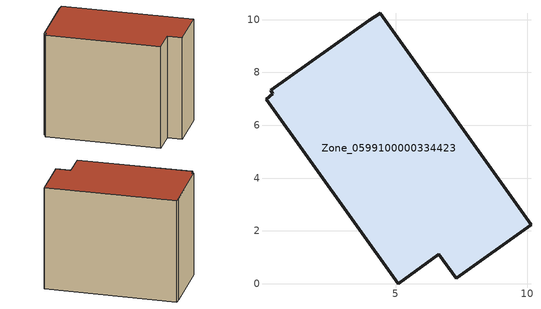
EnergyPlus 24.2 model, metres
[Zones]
Zone_0599100000334423
 floor ground (C_G): 7.3,0.21 6.65,1.11 5.1,0 0.09,6.99 0.35,7.18 0.28,7.32 4.01,9.99 4.42,10.24 10.13,2.23 z0
 wall outside (C_F): 6.65,1.11 7.3,0.21 10.13,2.23 4.42,10.24 4.01,9.99 0.28,7.32 0.35,7.18 0.09,6.99 5.1,0 6.65,1.11 z0:7.99
 roof outside (C_R): 0.35,7.18 0.09,6.99 5.1,0 6.65,1.11 7.3,0.21 10.13,2.23 4.42,10.24 4.01,9.99 0.28,7.32 z7.99
[BUILDING]
Pand.0599100000334423: North Axis=0; Terrain=City; Loads Convergence Tolerance Value=0.04; Temperature Convergence Tolerance Value=0.4; Solar Distribution=FullExterior; Maximum Number of Warmup Days=25; Minimum Number of Warmup Days=1
[Site:Location]
Rotterdam.The.Hague.AP_ZH_NLD Design_Conditions: Latitude=51.96; Longitude=4.45; Time Zone=1; Elevation=-4.5
[SITE:GROUNDTEMPERATURE:BUILDINGSURFACE]
18, 18, 18, 18, 18, 18, 18, 18, 18, 18, 18, 18
[MATERIAL] Thermal Absorptance=0.9; Solar Absorptance=0.7; Visible Absorptance=0.7
Name | Roughness | Thickness | Conductivity | Density | Specific Heat
G.TI.1975-1991 | MediumSmooth | 0.15 | 0.288461 | 540 | 1210
F.TI.1975-1991 | Rough | 0.3 | 0.230769 | 1920 | 840
R.TI.1975-1991 | MediumRough | 0.2 | 0.153846 | 1500 | 1000
[CONSTRUCTION]
C_G: G.TI.1975-1991
C_F: F.TI.1975-1991
C_R: R.TI.1975-1991
[ZONE]
Zone_0599100000334423: Type=1; Multiplier=1; Ceiling Height=Autocalculate; Volume=Autocalculate; Floor Area=autocalculate; Part of Total Floor Area=Yes
[ZONEINFILTRATION:DESIGNFLOWRATE]
Infil_Zone_0599100000334423: Zone or ZoneList or Space or SpaceList=Zone_0599100000334423; Schedule=AlwaysOn; Design Flow Rate Calculation Method=Flow/Area; Flow Rate per Floor Area=0.003; Constant Term Coefficient=1; Temperature Term Coefficient=0; Velocity Term Coefficient=0; Velocity Squared Term Coefficient=0
[HVACTEMPLATE:ZONE:IDEALLOADSAIRSYSTEM]
Zone_0599100000334423: Maximum Heating Supply Air Temperature=50; Minimum Cooling Supply Air Temperature=13; Maximum Heating Supply Air Humidity Ratio=0.0156; Minimum Cooling Supply Air Humidity Ratio=0.0077; Heating Limit=NoLimit; Cooling Limit=NoLimit; Dehumidification Control Type=ConstantSensibleHeatRatio; Cooling Sensible Heat Ratio=0.7; Dehumidification Setpoint=60; Humidification Control Type=None; Humidification Setpoint=30; Outdoor Air Method=None; Outdoor Air Flow Rate per Person=0.00944; Outdoor Air Flow Rate per Zone Floor Area=0; Outdoor Air Flow Rate per Zone=0; Demand Controlled Ventilation Type=None; Outdoor Air Economizer Type=NoEconomizer; Heat Recovery Type=None; Sensible Heat Recovery Effectiveness=0.7; Latent Heat Recovery Effectiveness=0.65
[ZONECONTROL:THERMOSTAT]
ThermostatControl_Zone_0599100000334423: Zone or ZoneList=Zone_0599100000334423; Control Type Schedule=DualSetpointControlType; Control 1=Thermostat_Zone_0599100000334423; Temperature Difference Between Cutout And Setpoint=0
[THERMOSTATSETPOINT:DUALSETPOINT]
Thermostat_Zone_0599100000334423: Heating Setpoint Temperature Schedule=HeatingSetpoint_Zone_0599100000334423; Cooling Setpoint Temperature Schedule=CoolingSetpoint_Zone_0599100000334423
[SCHEDULE:COMPACT]
HeatingSetpoint_Zone_0599100000334423: Through: 12/31, For: AllDays, Until: 24:00, 21
CoolingSetpoint_Zone_0599100000334423: Through: 12/31, For: AllDays, Until: 24:00, 24
DualSetpointControlType: Through: 12/31, For: AllDays, Until: 24:00, 4
AlwaysOn: Through: 12/31, For: AllDays, Until: 24:00, 1
